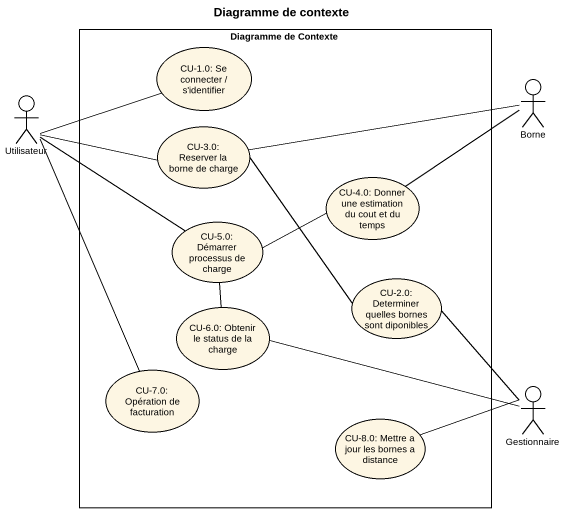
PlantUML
@startuml
title Diagramme de contexte
rectangle "Diagramme de Contexte" as Diagramme_de_Contexte {
  usecase "CU-1.0: Se connecter / s'identifier" as CU_1_0_Se_connecter_s
  usecase "CU-3.0: Reserver la borne de charge" as CU_3_0_Reserver_la_borne_de
  usecase "CU-4.0: Donner une estimation du cout et du temps" as CU_4_0_Donner_une
  usecase "CU-5.0: Démarrer processus de charge" as CU_5_0_Démarrer_processus
  usecase "CU-2.0: Determiner quelles bornes sont diponibles" as CU_2_0_Determiner_quelles
  usecase "CU-6.0: Obtenir le status de la charge" as CU_6_0_Obtenir_le_status_de
  usecase "CU-7.0: Opération de facturation" as CU_7_0_Opération_de
  usecase "CU-8.0: Mettre a jour les bornes a distance" as CU_8_0_Mettre_a_jour_les
}
actor Utilisateur
actor Borne
actor Gestionnaire
Utilisateur -right- CU_1_0_Se_connecter_s
Utilisateur -right- CU_3_0_Reserver_la_borne_de
Utilisateur -right- CU_5_0_Démarrer_processus
Utilisateur -- CU_7_0_Opération_de
Borne -left- CU_4_0_Donner_une
CU_3_0_Reserver_la_borne_de -right- Borne
CU_5_0_Démarrer_processus -right- CU_4_0_Donner_une
CU_5_0_Démarrer_processus -- CU_6_0_Obtenir_le_status_de
CU_2_0_Determiner_quelles -up- CU_3_0_Reserver_la_borne_de
CU_6_0_Obtenir_le_status_de -right- Gestionnaire
Gestionnaire -up- CU_2_0_Determiner_quelles
Gestionnaire -left- CU_8_0_Mettre_a_jour_les
@enduml
